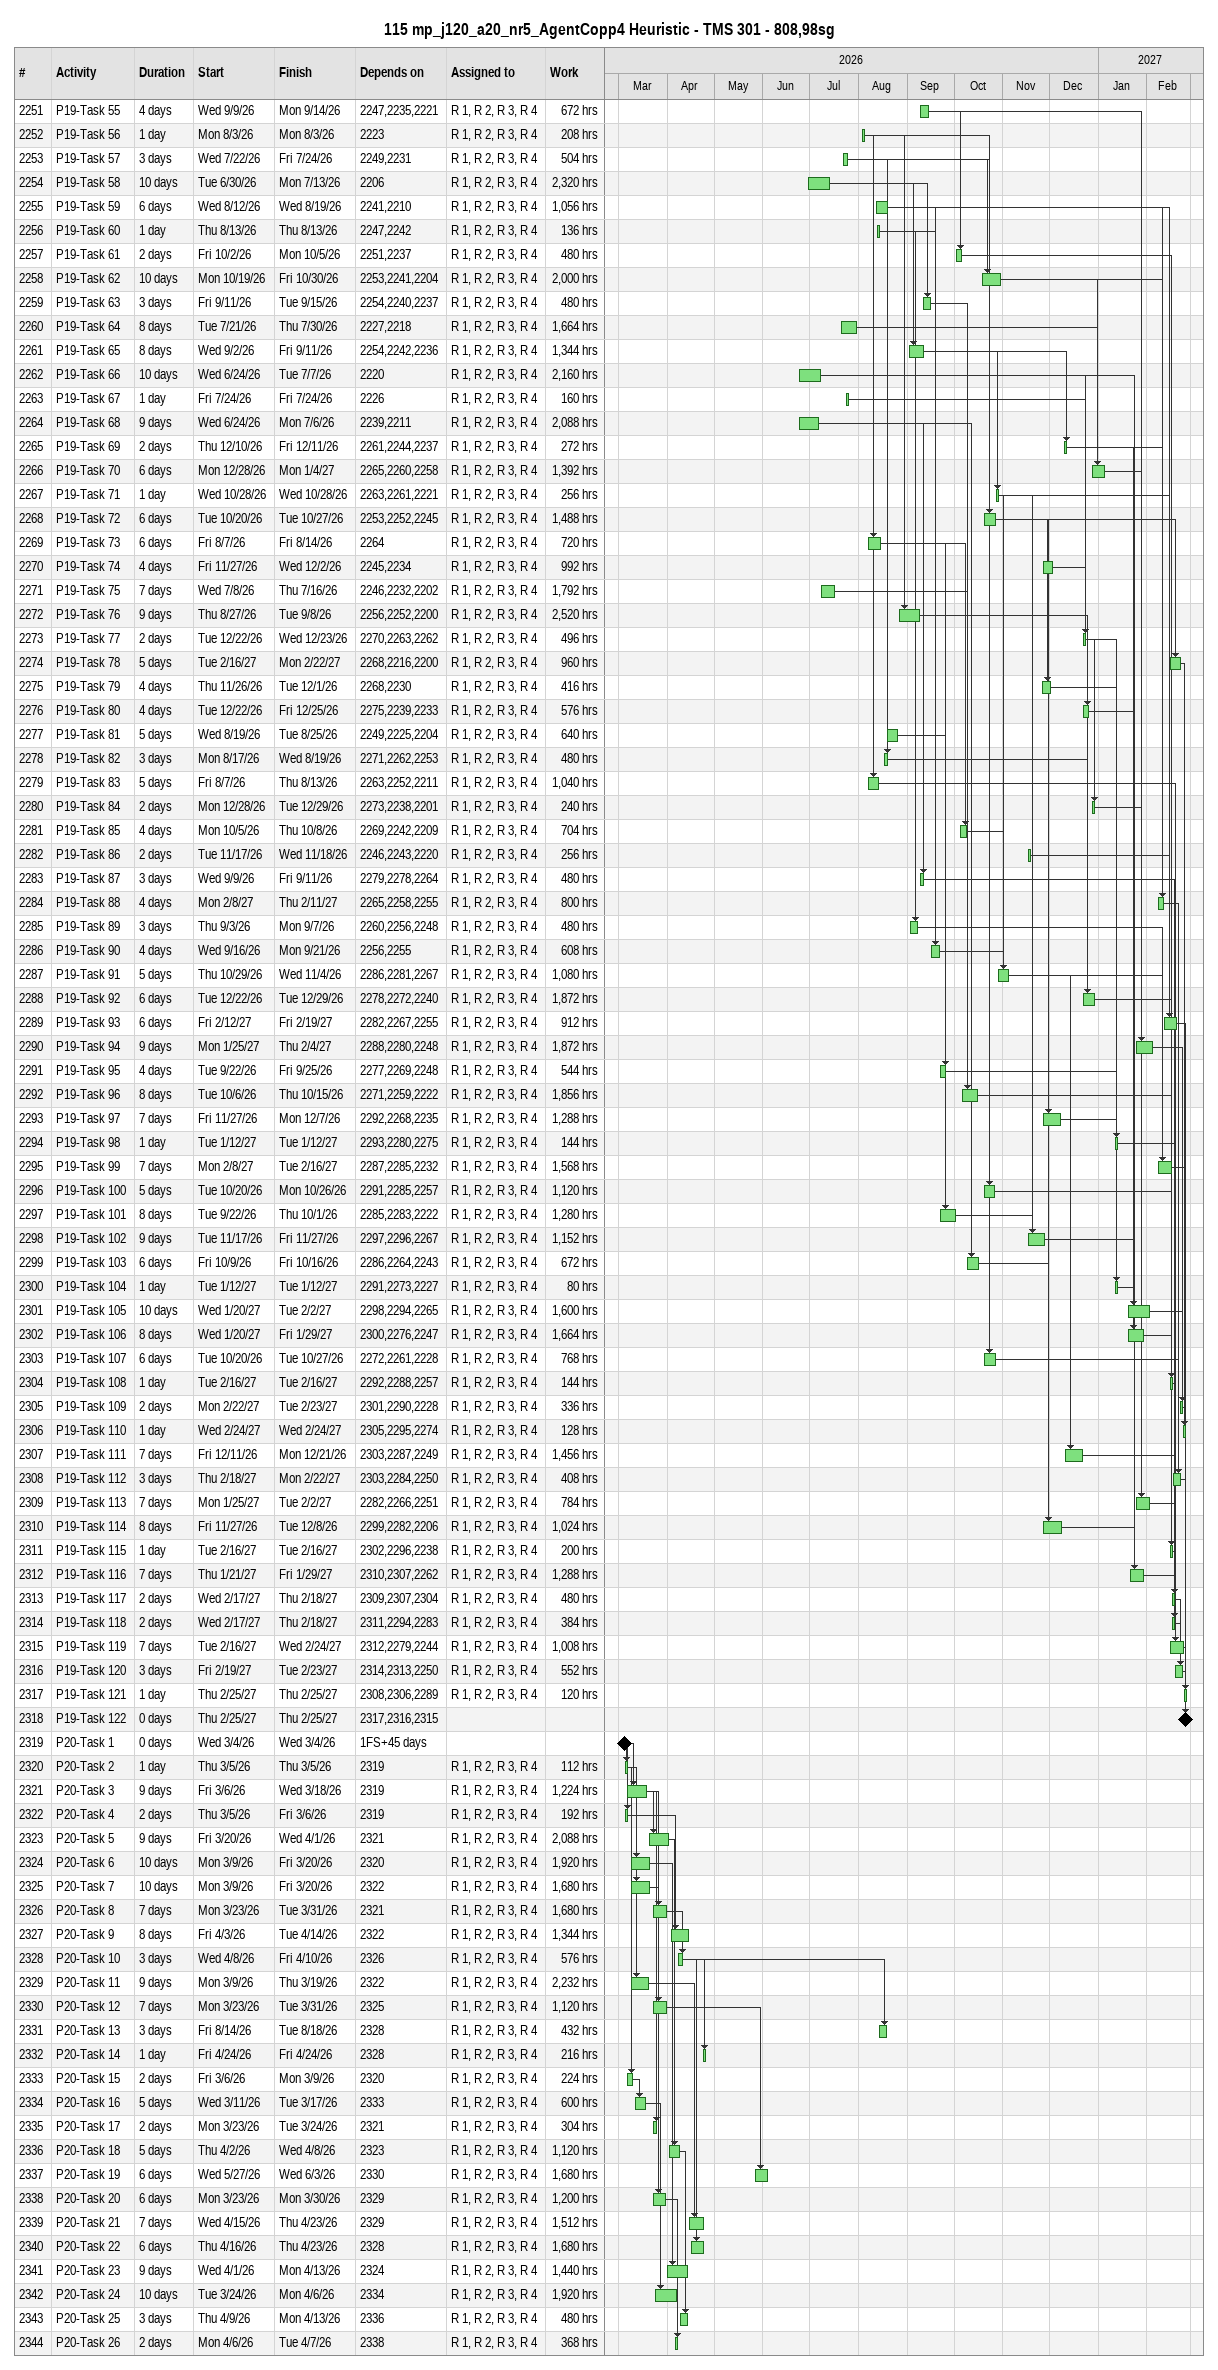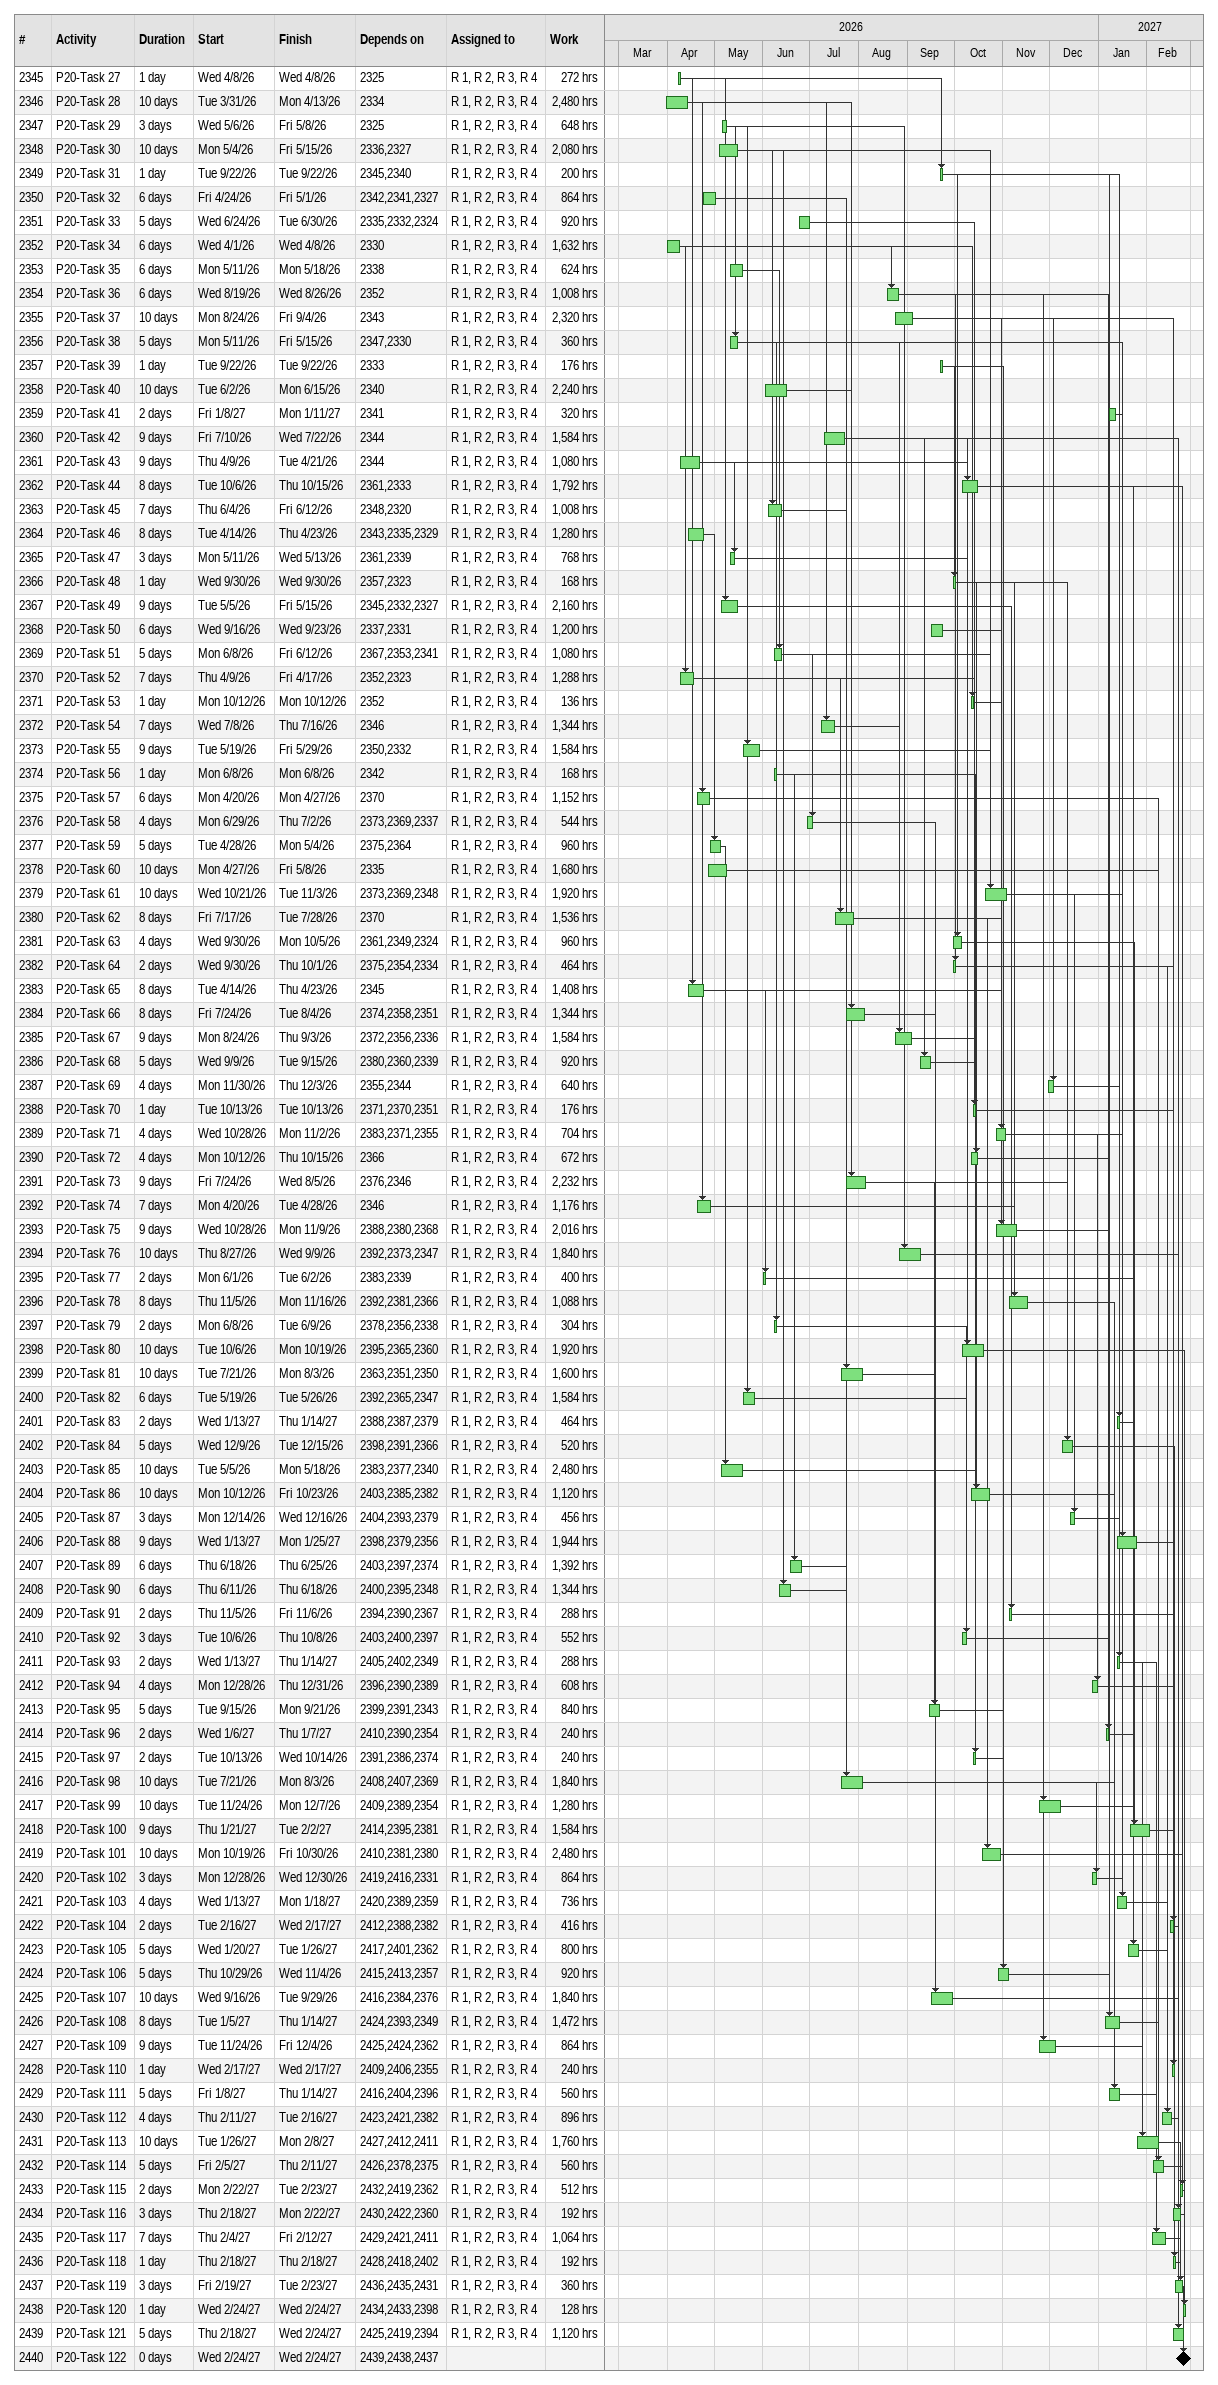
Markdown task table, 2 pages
115 mp_j120_a20_nr5_AgentCopp4 Heuristic - TMS 301 - 808,98sg

| ID | Task | Duration | Start | Finish | Predecessors | Resources | Work (h) |
|---|---|---|---|---|---|---|---|
| 2251 | P19-Task 55 | 4d | 2026-09-09 | 2026-09-14 | 2247, 2235, 2221 | R 1, R 2, R 3, R 4 | 672 |
| 2252 | P19-Task 56 | 1d | 2026-08-03 | 2026-08-03 | 2223 | R 1, R 2, R 3, R 4 | 208 |
| 2253 | P19-Task 57 | 3d | 2026-07-22 | 2026-07-24 | 2249, 2231 | R 1, R 2, R 3, R 4 | 504 |
| 2254 | P19-Task 58 | 10d | 2026-06-30 | 2026-07-13 | 2206 | R 1, R 2, R 3, R 4 | 2320 |
| 2255 | P19-Task 59 | 6d | 2026-08-12 | 2026-08-19 | 2241, 2210 | R 1, R 2, R 3, R 4 | 1056 |
| 2256 | P19-Task 60 | 1d | 2026-08-13 | 2026-08-13 | 2247, 2242 | R 1, R 2, R 3, R 4 | 136 |
| 2257 | P19-Task 61 | 2d | 2026-10-02 | 2026-10-05 | 2251, 2237 | R 1, R 2, R 3, R 4 | 480 |
| 2258 | P19-Task 62 | 10d | 2026-10-19 | 2026-10-30 | 2253, 2241, 2204 | R 1, R 2, R 3, R 4 | 2000 |
| 2259 | P19-Task 63 | 3d | 2026-09-11 | 2026-09-15 | 2254, 2240, 2237 | R 1, R 2, R 3, R 4 | 480 |
| 2260 | P19-Task 64 | 8d | 2026-07-21 | 2026-07-30 | 2227, 2218 | R 1, R 2, R 3, R 4 | 1664 |
| 2261 | P19-Task 65 | 8d | 2026-09-02 | 2026-09-11 | 2254, 2242, 2236 | R 1, R 2, R 3, R 4 | 1344 |
| 2262 | P19-Task 66 | 10d | 2026-06-24 | 2026-07-07 | 2220 | R 1, R 2, R 3, R 4 | 2160 |
| 2263 | P19-Task 67 | 1d | 2026-07-24 | 2026-07-24 | 2226 | R 1, R 2, R 3, R 4 | 160 |
| 2264 | P19-Task 68 | 9d | 2026-06-24 | 2026-07-06 | 2239, 2211 | R 1, R 2, R 3, R 4 | 2088 |
| 2265 | P19-Task 69 | 2d | 2026-12-10 | 2026-12-11 | 2261, 2244, 2237 | R 1, R 2, R 3, R 4 | 272 |
| 2266 | P19-Task 70 | 6d | 2026-12-28 | 2027-01-04 | 2265, 2260, 2258 | R 1, R 2, R 3, R 4 | 1392 |
| 2267 | P19-Task 71 | 1d | 2026-10-28 | 2026-10-28 | 2263, 2261, 2221 | R 1, R 2, R 3, R 4 | 256 |
| 2268 | P19-Task 72 | 6d | 2026-10-20 | 2026-10-27 | 2253, 2252, 2245 | R 1, R 2, R 3, R 4 | 1488 |
| 2269 | P19-Task 73 | 6d | 2026-08-07 | 2026-08-14 | 2264 | R 1, R 2, R 3, R 4 | 720 |
| 2270 | P19-Task 74 | 4d | 2026-11-27 | 2026-12-02 | 2245, 2234 | R 1, R 2, R 3, R 4 | 992 |
| 2271 | P19-Task 75 | 7d | 2026-07-08 | 2026-07-16 | 2246, 2232, 2202 | R 1, R 2, R 3, R 4 | 1792 |
| 2272 | P19-Task 76 | 9d | 2026-08-27 | 2026-09-08 | 2256, 2252, 2200 | R 1, R 2, R 3, R 4 | 2520 |
| 2273 | P19-Task 77 | 2d | 2026-12-22 | 2026-12-23 | 2270, 2263, 2262 | R 1, R 2, R 3, R 4 | 496 |
| 2274 | P19-Task 78 | 5d | 2027-02-16 | 2027-02-22 | 2268, 2216, 2200 | R 1, R 2, R 3, R 4 | 960 |
| 2275 | P19-Task 79 | 4d | 2026-11-26 | 2026-12-01 | 2268, 2230 | R 1, R 2, R 3, R 4 | 416 |
| 2276 | P19-Task 80 | 4d | 2026-12-22 | 2026-12-25 | 2275, 2239, 2233 | R 1, R 2, R 3, R 4 | 576 |
| 2277 | P19-Task 81 | 5d | 2026-08-19 | 2026-08-25 | 2249, 2225, 2204 | R 1, R 2, R 3, R 4 | 640 |
| 2278 | P19-Task 82 | 3d | 2026-08-17 | 2026-08-19 | 2271, 2262, 2253 | R 1, R 2, R 3, R 4 | 480 |
| 2279 | P19-Task 83 | 5d | 2026-08-07 | 2026-08-13 | 2263, 2252, 2211 | R 1, R 2, R 3, R 4 | 1040 |
| 2280 | P19-Task 84 | 2d | 2026-12-28 | 2026-12-29 | 2273, 2238, 2201 | R 1, R 2, R 3, R 4 | 240 |
| 2281 | P19-Task 85 | 4d | 2026-10-05 | 2026-10-08 | 2269, 2242, 2209 | R 1, R 2, R 3, R 4 | 704 |
| 2282 | P19-Task 86 | 2d | 2026-11-17 | 2026-11-18 | 2246, 2243, 2220 | R 1, R 2, R 3, R 4 | 256 |
| 2283 | P19-Task 87 | 3d | 2026-09-09 | 2026-09-11 | 2279, 2278, 2264 | R 1, R 2, R 3, R 4 | 480 |
| 2284 | P19-Task 88 | 4d | 2027-02-08 | 2027-02-11 | 2265, 2258, 2255 | R 1, R 2, R 3, R 4 | 800 |
| 2285 | P19-Task 89 | 3d | 2026-09-03 | 2026-09-07 | 2260, 2256, 2248 | R 1, R 2, R 3, R 4 | 480 |
| 2286 | P19-Task 90 | 4d | 2026-09-16 | 2026-09-21 | 2256, 2255 | R 1, R 2, R 3, R 4 | 608 |
| 2287 | P19-Task 91 | 5d | 2026-10-29 | 2026-11-04 | 2286, 2281, 2267 | R 1, R 2, R 3, R 4 | 1080 |
| 2288 | P19-Task 92 | 6d | 2026-12-22 | 2026-12-29 | 2278, 2272, 2240 | R 1, R 2, R 3, R 4 | 1872 |
| 2289 | P19-Task 93 | 6d | 2027-02-12 | 2027-02-19 | 2282, 2267, 2255 | R 1, R 2, R 3, R 4 | 912 |
| 2290 | P19-Task 94 | 9d | 2027-01-25 | 2027-02-04 | 2288, 2280, 2248 | R 1, R 2, R 3, R 4 | 1872 |
| 2291 | P19-Task 95 | 4d | 2026-09-22 | 2026-09-25 | 2277, 2269, 2248 | R 1, R 2, R 3, R 4 | 544 |
| 2292 | P19-Task 96 | 8d | 2026-10-06 | 2026-10-15 | 2271, 2259, 2222 | R 1, R 2, R 3, R 4 | 1856 |
| 2293 | P19-Task 97 | 7d | 2026-11-27 | 2026-12-07 | 2292, 2268, 2235 | R 1, R 2, R 3, R 4 | 1288 |
| 2294 | P19-Task 98 | 1d | 2027-01-12 | 2027-01-12 | 2293, 2280, 2275 | R 1, R 2, R 3, R 4 | 144 |
| 2295 | P19-Task 99 | 7d | 2027-02-08 | 2027-02-16 | 2287, 2285, 2232 | R 1, R 2, R 3, R 4 | 1568 |
| 2296 | P19-Task 100 | 5d | 2026-10-20 | 2026-10-26 | 2291, 2285, 2257 | R 1, R 2, R 3, R 4 | 1120 |
| 2297 | P19-Task 101 | 8d | 2026-09-22 | 2026-10-01 | 2285, 2283, 2222 | R 1, R 2, R 3, R 4 | 1280 |
| 2298 | P19-Task 102 | 9d | 2026-11-17 | 2026-11-27 | 2297, 2296, 2267 | R 1, R 2, R 3, R 4 | 1152 |
| 2299 | P19-Task 103 | 6d | 2026-10-09 | 2026-10-16 | 2286, 2264, 2243 | R 1, R 2, R 3, R 4 | 672 |
| 2300 | P19-Task 104 | 1d | 2027-01-12 | 2027-01-12 | 2291, 2273, 2227 | R 1, R 2, R 3, R 4 | 80 |
| 2301 | P19-Task 105 | 10d | 2027-01-20 | 2027-02-02 | 2298, 2294, 2265 | R 1, R 2, R 3, R 4 | 1600 |
| 2302 | P19-Task 106 | 8d | 2027-01-20 | 2027-01-29 | 2300, 2276, 2247 | R 1, R 2, R 3, R 4 | 1664 |
| 2303 | P19-Task 107 | 6d | 2026-10-20 | 2026-10-27 | 2272, 2261, 2228 | R 1, R 2, R 3, R 4 | 768 |
| 2304 | P19-Task 108 | 1d | 2027-02-16 | 2027-02-16 | 2292, 2288, 2257 | R 1, R 2, R 3, R 4 | 144 |
| 2305 | P19-Task 109 | 2d | 2027-02-22 | 2027-02-23 | 2301, 2290, 2228 | R 1, R 2, R 3, R 4 | 336 |
| 2306 | P19-Task 110 | 1d | 2027-02-24 | 2027-02-24 | 2305, 2295, 2274 | R 1, R 2, R 3, R 4 | 128 |
| 2307 | P19-Task 111 | 7d | 2026-12-11 | 2026-12-21 | 2303, 2287, 2249 | R 1, R 2, R 3, R 4 | 1456 |
| 2308 | P19-Task 112 | 3d | 2027-02-18 | 2027-02-22 | 2303, 2284, 2250 | R 1, R 2, R 3, R 4 | 408 |
| 2309 | P19-Task 113 | 7d | 2027-01-25 | 2027-02-02 | 2282, 2266, 2251 | R 1, R 2, R 3, R 4 | 784 |
| 2310 | P19-Task 114 | 8d | 2026-11-27 | 2026-12-08 | 2299, 2282, 2206 | R 1, R 2, R 3, R 4 | 1024 |
| 2311 | P19-Task 115 | 1d | 2027-02-16 | 2027-02-16 | 2302, 2296, 2238 | R 1, R 2, R 3, R 4 | 200 |
| 2312 | P19-Task 116 | 7d | 2027-01-21 | 2027-01-29 | 2310, 2307, 2262 | R 1, R 2, R 3, R 4 | 1288 |
| 2313 | P19-Task 117 | 2d | 2027-02-17 | 2027-02-18 | 2309, 2307, 2304 | R 1, R 2, R 3, R 4 | 480 |
| 2314 | P19-Task 118 | 2d | 2027-02-17 | 2027-02-18 | 2311, 2294, 2283 | R 1, R 2, R 3, R 4 | 384 |
| 2315 | P19-Task 119 | 7d | 2027-02-16 | 2027-02-24 | 2312, 2279, 2244 | R 1, R 2, R 3, R 4 | 1008 |
| 2316 | P19-Task 120 | 3d | 2027-02-19 | 2027-02-23 | 2314, 2313, 2250 | R 1, R 2, R 3, R 4 | 552 |
| 2317 | P19-Task 121 | 1d | 2027-02-25 | 2027-02-25 | 2308, 2306, 2289 | R 1, R 2, R 3, R 4 | 120 |
| 2318 | P19-Task 122 | 0d | 2027-02-25 | 2027-02-25 | 2317, 2316, 2315 |  |  |
| 2319 | P20-Task 1 | 0d | 2026-03-04 | 2026-03-04 | 1FS+45d |  |  |
| 2320 | P20-Task 2 | 1d | 2026-03-05 | 2026-03-05 | 2319 | R 1, R 2, R 3, R 4 | 112 |
| 2321 | P20-Task 3 | 9d | 2026-03-06 | 2026-03-18 | 2319 | R 1, R 2, R 3, R 4 | 1224 |
| 2322 | P20-Task 4 | 2d | 2026-03-05 | 2026-03-06 | 2319 | R 1, R 2, R 3, R 4 | 192 |
| 2323 | P20-Task 5 | 9d | 2026-03-20 | 2026-04-01 | 2321 | R 1, R 2, R 3, R 4 | 2088 |
| 2324 | P20-Task 6 | 10d | 2026-03-09 | 2026-03-20 | 2320 | R 1, R 2, R 3, R 4 | 1920 |
| 2325 | P20-Task 7 | 10d | 2026-03-09 | 2026-03-20 | 2322 | R 1, R 2, R 3, R 4 | 1680 |
| 2326 | P20-Task 8 | 7d | 2026-03-23 | 2026-03-31 | 2321 | R 1, R 2, R 3, R 4 | 1680 |
| 2327 | P20-Task 9 | 8d | 2026-04-03 | 2026-04-14 | 2322 | R 1, R 2, R 3, R 4 | 1344 |
| 2328 | P20-Task 10 | 3d | 2026-04-08 | 2026-04-10 | 2326 | R 1, R 2, R 3, R 4 | 576 |
| 2329 | P20-Task 11 | 9d | 2026-03-09 | 2026-03-19 | 2322 | R 1, R 2, R 3, R 4 | 2232 |
| 2330 | P20-Task 12 | 7d | 2026-03-23 | 2026-03-31 | 2325 | R 1, R 2, R 3, R 4 | 1120 |
| 2331 | P20-Task 13 | 3d | 2026-08-14 | 2026-08-18 | 2328 | R 1, R 2, R 3, R 4 | 432 |
| 2332 | P20-Task 14 | 1d | 2026-04-24 | 2026-04-24 | 2328 | R 1, R 2, R 3, R 4 | 216 |
| 2333 | P20-Task 15 | 2d | 2026-03-06 | 2026-03-09 | 2320 | R 1, R 2, R 3, R 4 | 224 |
| 2334 | P20-Task 16 | 5d | 2026-03-11 | 2026-03-17 | 2333 | R 1, R 2, R 3, R 4 | 600 |
| 2335 | P20-Task 17 | 2d | 2026-03-23 | 2026-03-24 | 2321 | R 1, R 2, R 3, R 4 | 304 |
| 2336 | P20-Task 18 | 5d | 2026-04-02 | 2026-04-08 | 2323 | R 1, R 2, R 3, R 4 | 1120 |
| 2337 | P20-Task 19 | 6d | 2026-05-27 | 2026-06-03 | 2330 | R 1, R 2, R 3, R 4 | 1680 |
| 2338 | P20-Task 20 | 6d | 2026-03-23 | 2026-03-30 | 2329 | R 1, R 2, R 3, R 4 | 1200 |
| 2339 | P20-Task 21 | 7d | 2026-04-15 | 2026-04-23 | 2329 | R 1, R 2, R 3, R 4 | 1512 |
| 2340 | P20-Task 22 | 6d | 2026-04-16 | 2026-04-23 | 2328 | R 1, R 2, R 3, R 4 | 1680 |
| 2341 | P20-Task 23 | 9d | 2026-04-01 | 2026-04-13 | 2324 | R 1, R 2, R 3, R 4 | 1440 |
| 2342 | P20-Task 24 | 10d | 2026-03-24 | 2026-04-06 | 2334 | R 1, R 2, R 3, R 4 | 1920 |
| 2343 | P20-Task 25 | 3d | 2026-04-09 | 2026-04-13 | 2336 | R 1, R 2, R 3, R 4 | 480 |
| 2344 | P20-Task 26 | 2d | 2026-04-06 | 2026-04-07 | 2338 | R 1, R 2, R 3, R 4 | 368 |
| 2345 | P20-Task 27 | 1d | 2026-04-08 | 2026-04-08 | 2325 | R 1, R 2, R 3, R 4 | 272 |
| 2346 | P20-Task 28 | 10d | 2026-03-31 | 2026-04-13 | 2334 | R 1, R 2, R 3, R 4 | 2480 |
| 2347 | P20-Task 29 | 3d | 2026-05-06 | 2026-05-08 | 2325 | R 1, R 2, R 3, R 4 | 648 |
| 2348 | P20-Task 30 | 10d | 2026-05-04 | 2026-05-15 | 2336, 2327 | R 1, R 2, R 3, R 4 | 2080 |
| 2349 | P20-Task 31 | 1d | 2026-09-22 | 2026-09-22 | 2345, 2340 | R 1, R 2, R 3, R 4 | 200 |
| 2350 | P20-Task 32 | 6d | 2026-04-24 | 2026-05-01 | 2342, 2341, 2327 | R 1, R 2, R 3, R 4 | 864 |
| 2351 | P20-Task 33 | 5d | 2026-06-24 | 2026-06-30 | 2335, 2332, 2324 | R 1, R 2, R 3, R 4 | 920 |
| 2352 | P20-Task 34 | 6d | 2026-04-01 | 2026-04-08 | 2330 | R 1, R 2, R 3, R 4 | 1632 |
| 2353 | P20-Task 35 | 6d | 2026-05-11 | 2026-05-18 | 2338 | R 1, R 2, R 3, R 4 | 624 |
| 2354 | P20-Task 36 | 6d | 2026-08-19 | 2026-08-26 | 2352 | R 1, R 2, R 3, R 4 | 1008 |
| 2355 | P20-Task 37 | 10d | 2026-08-24 | 2026-09-04 | 2343 | R 1, R 2, R 3, R 4 | 2320 |
| 2356 | P20-Task 38 | 5d | 2026-05-11 | 2026-05-15 | 2347, 2330 | R 1, R 2, R 3, R 4 | 360 |
| 2357 | P20-Task 39 | 1d | 2026-09-22 | 2026-09-22 | 2333 | R 1, R 2, R 3, R 4 | 176 |
| 2358 | P20-Task 40 | 10d | 2026-06-02 | 2026-06-15 | 2340 | R 1, R 2, R 3, R 4 | 2240 |
| 2359 | P20-Task 41 | 2d | 2027-01-08 | 2027-01-11 | 2341 | R 1, R 2, R 3, R 4 | 320 |
| 2360 | P20-Task 42 | 9d | 2026-07-10 | 2026-07-22 | 2344 | R 1, R 2, R 3, R 4 | 1584 |
| 2361 | P20-Task 43 | 9d | 2026-04-09 | 2026-04-21 | 2344 | R 1, R 2, R 3, R 4 | 1080 |
| 2362 | P20-Task 44 | 8d | 2026-10-06 | 2026-10-15 | 2361, 2333 | R 1, R 2, R 3, R 4 | 1792 |
| 2363 | P20-Task 45 | 7d | 2026-06-04 | 2026-06-12 | 2348, 2320 | R 1, R 2, R 3, R 4 | 1008 |
| 2364 | P20-Task 46 | 8d | 2026-04-14 | 2026-04-23 | 2343, 2335, 2329 | R 1, R 2, R 3, R 4 | 1280 |
| 2365 | P20-Task 47 | 3d | 2026-05-11 | 2026-05-13 | 2361, 2339 | R 1, R 2, R 3, R 4 | 768 |
| 2366 | P20-Task 48 | 1d | 2026-09-30 | 2026-09-30 | 2357, 2323 | R 1, R 2, R 3, R 4 | 168 |
| 2367 | P20-Task 49 | 9d | 2026-05-05 | 2026-05-15 | 2345, 2332, 2327 | R 1, R 2, R 3, R 4 | 2160 |
| 2368 | P20-Task 50 | 6d | 2026-09-16 | 2026-09-23 | 2337, 2331 | R 1, R 2, R 3, R 4 | 1200 |
| 2369 | P20-Task 51 | 5d | 2026-06-08 | 2026-06-12 | 2367, 2353, 2341 | R 1, R 2, R 3, R 4 | 1080 |
| 2370 | P20-Task 52 | 7d | 2026-04-09 | 2026-04-17 | 2352, 2323 | R 1, R 2, R 3, R 4 | 1288 |
| 2371 | P20-Task 53 | 1d | 2026-10-12 | 2026-10-12 | 2352 | R 1, R 2, R 3, R 4 | 136 |
| 2372 | P20-Task 54 | 7d | 2026-07-08 | 2026-07-16 | 2346 | R 1, R 2, R 3, R 4 | 1344 |
| 2373 | P20-Task 55 | 9d | 2026-05-19 | 2026-05-29 | 2350, 2332 | R 1, R 2, R 3, R 4 | 1584 |
| 2374 | P20-Task 56 | 1d | 2026-06-08 | 2026-06-08 | 2342 | R 1, R 2, R 3, R 4 | 168 |
| 2375 | P20-Task 57 | 6d | 2026-04-20 | 2026-04-27 | 2370 | R 1, R 2, R 3, R 4 | 1152 |
| 2376 | P20-Task 58 | 4d | 2026-06-29 | 2026-07-02 | 2373, 2369, 2337 | R 1, R 2, R 3, R 4 | 544 |
| 2377 | P20-Task 59 | 5d | 2026-04-28 | 2026-05-04 | 2375, 2364 | R 1, R 2, R 3, R 4 | 960 |
| 2378 | P20-Task 60 | 10d | 2026-04-27 | 2026-05-08 | 2335 | R 1, R 2, R 3, R 4 | 1680 |
| 2379 | P20-Task 61 | 10d | 2026-10-21 | 2026-11-03 | 2373, 2369, 2348 | R 1, R 2, R 3, R 4 | 1920 |
| 2380 | P20-Task 62 | 8d | 2026-07-17 | 2026-07-28 | 2370 | R 1, R 2, R 3, R 4 | 1536 |
| 2381 | P20-Task 63 | 4d | 2026-09-30 | 2026-10-05 | 2361, 2349, 2324 | R 1, R 2, R 3, R 4 | 960 |
| 2382 | P20-Task 64 | 2d | 2026-09-30 | 2026-10-01 | 2375, 2354, 2334 | R 1, R 2, R 3, R 4 | 464 |
| 2383 | P20-Task 65 | 8d | 2026-04-14 | 2026-04-23 | 2345 | R 1, R 2, R 3, R 4 | 1408 |
| 2384 | P20-Task 66 | 8d | 2026-07-24 | 2026-08-04 | 2374, 2358, 2351 | R 1, R 2, R 3, R 4 | 1344 |
| 2385 | P20-Task 67 | 9d | 2026-08-24 | 2026-09-03 | 2372, 2356, 2336 | R 1, R 2, R 3, R 4 | 1584 |
| 2386 | P20-Task 68 | 5d | 2026-09-09 | 2026-09-15 | 2380, 2360, 2339 | R 1, R 2, R 3, R 4 | 920 |
| 2387 | P20-Task 69 | 4d | 2026-11-30 | 2026-12-03 | 2355, 2344 | R 1, R 2, R 3, R 4 | 640 |
| 2388 | P20-Task 70 | 1d | 2026-10-13 | 2026-10-13 | 2371, 2370, 2351 | R 1, R 2, R 3, R 4 | 176 |
| 2389 | P20-Task 71 | 4d | 2026-10-28 | 2026-11-02 | 2383, 2371, 2355 | R 1, R 2, R 3, R 4 | 704 |
| 2390 | P20-Task 72 | 4d | 2026-10-12 | 2026-10-15 | 2366 | R 1, R 2, R 3, R 4 | 672 |
| 2391 | P20-Task 73 | 9d | 2026-07-24 | 2026-08-05 | 2376, 2346 | R 1, R 2, R 3, R 4 | 2232 |
| 2392 | P20-Task 74 | 7d | 2026-04-20 | 2026-04-28 | 2346 | R 1, R 2, R 3, R 4 | 1176 |
| 2393 | P20-Task 75 | 9d | 2026-10-28 | 2026-11-09 | 2388, 2380, 2368 | R 1, R 2, R 3, R 4 | 2016 |
| 2394 | P20-Task 76 | 10d | 2026-08-27 | 2026-09-09 | 2392, 2373, 2347 | R 1, R 2, R 3, R 4 | 1840 |
| 2395 | P20-Task 77 | 2d | 2026-06-01 | 2026-06-02 | 2383, 2339 | R 1, R 2, R 3, R 4 | 400 |
| 2396 | P20-Task 78 | 8d | 2026-11-05 | 2026-11-16 | 2392, 2381, 2366 | R 1, R 2, R 3, R 4 | 1088 |
| 2397 | P20-Task 79 | 2d | 2026-06-08 | 2026-06-09 | 2378, 2356, 2338 | R 1, R 2, R 3, R 4 | 304 |
| 2398 | P20-Task 80 | 10d | 2026-10-06 | 2026-10-19 | 2395, 2365, 2360 | R 1, R 2, R 3, R 4 | 1920 |
| 2399 | P20-Task 81 | 10d | 2026-07-21 | 2026-08-03 | 2363, 2351, 2350 | R 1, R 2, R 3, R 4 | 1600 |
| 2400 | P20-Task 82 | 6d | 2026-05-19 | 2026-05-26 | 2392, 2365, 2347 | R 1, R 2, R 3, R 4 | 1584 |
| 2401 | P20-Task 83 | 2d | 2027-01-13 | 2027-01-14 | 2388, 2387, 2379 | R 1, R 2, R 3, R 4 | 464 |
| 2402 | P20-Task 84 | 5d | 2026-12-09 | 2026-12-15 | 2398, 2391, 2366 | R 1, R 2, R 3, R 4 | 520 |
| 2403 | P20-Task 85 | 10d | 2026-05-05 | 2026-05-18 | 2383, 2377, 2340 | R 1, R 2, R 3, R 4 | 2480 |
| 2404 | P20-Task 86 | 10d | 2026-10-12 | 2026-10-23 | 2403, 2385, 2382 | R 1, R 2, R 3, R 4 | 1120 |
| 2405 | P20-Task 87 | 3d | 2026-12-14 | 2026-12-16 | 2404, 2393, 2379 | R 1, R 2, R 3, R 4 | 456 |
| 2406 | P20-Task 88 | 9d | 2027-01-13 | 2027-01-25 | 2398, 2379, 2356 | R 1, R 2, R 3, R 4 | 1944 |
| 2407 | P20-Task 89 | 6d | 2026-06-18 | 2026-06-25 | 2403, 2397, 2374 | R 1, R 2, R 3, R 4 | 1392 |
| 2408 | P20-Task 90 | 6d | 2026-06-11 | 2026-06-18 | 2400, 2395, 2348 | R 1, R 2, R 3, R 4 | 1344 |
| 2409 | P20-Task 91 | 2d | 2026-11-05 | 2026-11-06 | 2394, 2390, 2367 | R 1, R 2, R 3, R 4 | 288 |
| 2410 | P20-Task 92 | 3d | 2026-10-06 | 2026-10-08 | 2403, 2400, 2397 | R 1, R 2, R 3, R 4 | 552 |
| 2411 | P20-Task 93 | 2d | 2027-01-13 | 2027-01-14 | 2405, 2402, 2349 | R 1, R 2, R 3, R 4 | 288 |
| 2412 | P20-Task 94 | 4d | 2026-12-28 | 2026-12-31 | 2396, 2390, 2389 | R 1, R 2, R 3, R 4 | 608 |
| 2413 | P20-Task 95 | 5d | 2026-09-15 | 2026-09-21 | 2399, 2391, 2343 | R 1, R 2, R 3, R 4 | 840 |
| 2414 | P20-Task 96 | 2d | 2027-01-06 | 2027-01-07 | 2410, 2390, 2354 | R 1, R 2, R 3, R 4 | 240 |
| 2415 | P20-Task 97 | 2d | 2026-10-13 | 2026-10-14 | 2391, 2386, 2374 | R 1, R 2, R 3, R 4 | 240 |
| 2416 | P20-Task 98 | 10d | 2026-07-21 | 2026-08-03 | 2408, 2407, 2369 | R 1, R 2, R 3, R 4 | 1840 |
| 2417 | P20-Task 99 | 10d | 2026-11-24 | 2026-12-07 | 2409, 2389, 2354 | R 1, R 2, R 3, R 4 | 1280 |
| 2418 | P20-Task 100 | 9d | 2027-01-21 | 2027-02-02 | 2414, 2395, 2381 | R 1, R 2, R 3, R 4 | 1584 |
| 2419 | P20-Task 101 | 10d | 2026-10-19 | 2026-10-30 | 2410, 2381, 2380 | R 1, R 2, R 3, R 4 | 2480 |
| 2420 | P20-Task 102 | 3d | 2026-12-28 | 2026-12-30 | 2419, 2416, 2331 | R 1, R 2, R 3, R 4 | 864 |
| 2421 | P20-Task 103 | 4d | 2027-01-13 | 2027-01-18 | 2420, 2389, 2359 | R 1, R 2, R 3, R 4 | 736 |
| 2422 | P20-Task 104 | 2d | 2027-02-16 | 2027-02-17 | 2412, 2388, 2382 | R 1, R 2, R 3, R 4 | 416 |
| 2423 | P20-Task 105 | 5d | 2027-01-20 | 2027-01-26 | 2417, 2401, 2362 | R 1, R 2, R 3, R 4 | 800 |
| 2424 | P20-Task 106 | 5d | 2026-10-29 | 2026-11-04 | 2415, 2413, 2357 | R 1, R 2, R 3, R 4 | 920 |
| 2425 | P20-Task 107 | 10d | 2026-09-16 | 2026-09-29 | 2416, 2384, 2376 | R 1, R 2, R 3, R 4 | 1840 |
| 2426 | P20-Task 108 | 8d | 2027-01-05 | 2027-01-14 | 2424, 2393, 2349 | R 1, R 2, R 3, R 4 | 1472 |
| 2427 | P20-Task 109 | 9d | 2026-11-24 | 2026-12-04 | 2425, 2424, 2362 | R 1, R 2, R 3, R 4 | 864 |
| 2428 | P20-Task 110 | 1d | 2027-02-17 | 2027-02-17 | 2409, 2406, 2355 | R 1, R 2, R 3, R 4 | 240 |
| 2429 | P20-Task 111 | 5d | 2027-01-08 | 2027-01-14 | 2416, 2404, 2396 | R 1, R 2, R 3, R 4 | 560 |
| 2430 | P20-Task 112 | 4d | 2027-02-11 | 2027-02-16 | 2423, 2421, 2382 | R 1, R 2, R 3, R 4 | 896 |
| 2431 | P20-Task 113 | 10d | 2027-01-26 | 2027-02-08 | 2427, 2412, 2411 | R 1, R 2, R 3, R 4 | 1760 |
| 2432 | P20-Task 114 | 5d | 2027-02-05 | 2027-02-11 | 2426, 2378, 2375 | R 1, R 2, R 3, R 4 | 560 |
| 2433 | P20-Task 115 | 2d | 2027-02-22 | 2027-02-23 | 2432, 2419, 2362 | R 1, R 2, R 3, R 4 | 512 |
| 2434 | P20-Task 116 | 3d | 2027-02-18 | 2027-02-22 | 2430, 2422, 2360 | R 1, R 2, R 3, R 4 | 192 |
| 2435 | P20-Task 117 | 7d | 2027-02-04 | 2027-02-12 | 2429, 2421, 2411 | R 1, R 2, R 3, R 4 | 1064 |
| 2436 | P20-Task 118 | 1d | 2027-02-18 | 2027-02-18 | 2428, 2418, 2402 | R 1, R 2, R 3, R 4 | 192 |
| 2437 | P20-Task 119 | 3d | 2027-02-19 | 2027-02-23 | 2436, 2435, 2431 | R 1, R 2, R 3, R 4 | 360 |
| 2438 | P20-Task 120 | 1d | 2027-02-24 | 2027-02-24 | 2434, 2433, 2398 | R 1, R 2, R 3, R 4 | 128 |
| 2439 | P20-Task 121 | 5d | 2027-02-18 | 2027-02-24 | 2425, 2419, 2394 | R 1, R 2, R 3, R 4 | 1120 |
| 2440 | P20-Task 122 | 0d | 2027-02-24 | 2027-02-24 | 2439, 2438, 2437 |  |  |
